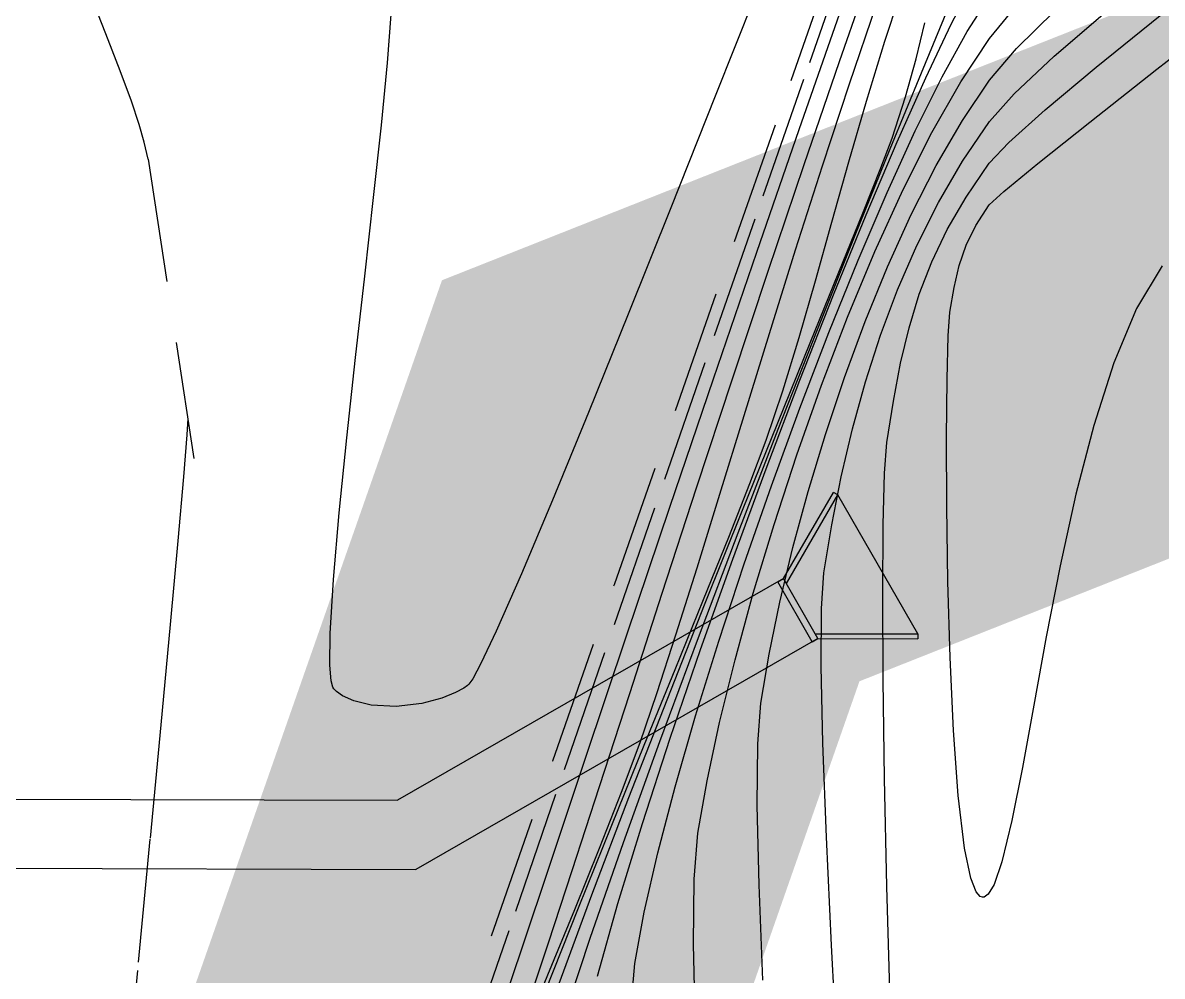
# Model space of a CAD drawing. Header units: feet. Extents: x 26064 to 27719, y 16802 to 28989.
# Drawn here: x 27527.29 to 27556.13, y 17944.27 to 17968.4 of the extents above; entities that cross this region are included whole.
import ezdxf

# ---------------------------------------------------------------- set-up
doc = ezdxf.new("R2010")
doc.units = ezdxf.units.FT
doc.header["$LTSCALE"] = 50
doc.header["$MEASUREMENT"] = 0
doc.linetypes.add('HIDDEN', pattern=[0.375, 0.25, -0.125])
doc.linetypes.add('HIDN25', pattern=[0.0938, 0.0625, -0.0313])
for name, color, linetype in [('CONT-MJR', 160, 'HIDDEN'), ('CONT-MNR', 55, 'HIDN25'), ('SD-OUTER-PRIVATE', 6, 'Continuous'), ('SD-STRUCTURE-PRIVATE', 6, 'Continuous'), ('SILT_FENCE', 1, 'HIDDEN')]:
    doc.layers.add(name, color=color, linetype=linetype)

msp = doc.modelspace()

# ---------------------------------------------------------------- linework, layer by layer
at = {"layer": 'CONT-MJR', "color": 7, "extrusion": (0.943985, -0.329988, 0)}
msp.add_line((27546.93619, 17965.70293, 635), (27547.96646, 17968.65016, 635), dxfattribs=at)
at = {"layer": 'CONT-MJR', "color": 7, "extrusion": (0.923174, -0.384381, 0)}
msp.add_line((27550.03335, 17967.13605, 630), (27550.7057, 17968.75083, 630), dxfattribs=at)
at = {"layer": 'CONT-MJR', "color": 7, "extrusion": (0.651756, -0.758429, 0)}
msp.add_line((27553.39735, 17967.55567, 625), (27554.74644, 17968.71501, 625), dxfattribs=at)
at = {"layer": 'CONT-MJR', "color": 7, "extrusion": (-0.683484, 0.729965, 0)}
msp.add_line((27552.3836, 17966.60646, 625), (27553.39735, 17967.55567, 625), dxfattribs=at)
at = {"layer": 'CONT-MJR', "color": 7, "extrusion": (0.925154, -0.379593, 0)}
msp.add_line((27549.24278, 17965.20924, 630), (27550.03335, 17967.13605, 630), dxfattribs=at)
at = {"layer": 'CONT-MJR', "color": 7}
for p, q in [((27551.75531, 17965.90057, 625), (27552.3836, 17966.60646, 625)), ((27548.35886, 17963.02603, 630), (27549.24278, 17965.20924, 630)), ((27548.99727, 17960.49344, 625), (27549.42943, 17961.64557, 625)), ((27546.41056, 17958.11285, 630), (27547.40649, 17960.64202, 630)), ((27548.61816, 17959.31713, 625), (27548.99727, 17960.49344, 625)), ((27548.28878, 17958.12224, 625), (27548.61816, 17959.31713, 625)), ((27545.39594, 17955.49412, 630), (27546.41056, 17958.11285, 630)), ((27542.57911, 17952.91394, 635), (27543.66726, 17956.14241, 635)), ((27547.50453, 17953.57551, 625), (27547.56569, 17954.48199, 625)), ((27547.49865, 17952.11528, 625), (27547.50453, 17953.57551, 625)), ((27547.54234, 17950.16595, 625), (27547.49865, 17952.11528, 625)), ((27547.62987, 17947.79216, 625), (27547.54234, 17950.16595, 625)), ((27541.64845, 17945.23601, 630), (27542.4889, 17947.65678, 630)), ((27547.91356, 17942.02981, 625), (27547.75552, 17945.05857, 625))]:
    msp.add_line(p, q, dxfattribs=at)
at = {"layer": 'CONT-MJR', "color": 7, "extrusion": (0.827684, -0.561195, 0)}
msp.add_line((27551.0776, 17964.90103, 625), (27551.75531, 17965.90057, 625), dxfattribs=at)
at = {"layer": 'CONT-MJR', "color": 7, "extrusion": (0.945291, -0.326229, 0)}
msp.add_line((27545.86406, 17962.59629, 635), (27546.93619, 17965.70293, 635), dxfattribs=at)
at = {"layer": 'CONT-MJR', "color": 7, "extrusion": (0.863376, -0.504562, 0)}
msp.add_line((27550.46627, 17963.85496, 625), (27551.0776, 17964.90103, 625), dxfattribs=at)
at = {"layer": 'CONT-MJR', "color": 7, "extrusion": (0.892855, -0.450344, 0)}
msp.add_line((27549.91799, 17962.76794, 625), (27550.46627, 17963.85496, 625), dxfattribs=at)
at = {"layer": 'CONT-MJR', "color": 7, "extrusion": (0.928642, -0.370977, 0)}
msp.add_line((27547.40649, 17960.64202, 630), (27548.35886, 17963.02603, 630), dxfattribs=at)
at = {"layer": 'CONT-MJR', "color": 7, "extrusion": (0.9169, -0.399116, 0)}
msp.add_line((27549.42943, 17961.64557, 625), (27549.91799, 17962.76794, 625), dxfattribs=at)
at = {"layer": 'CONT-MJR', "color": 7, "extrusion": (0.946279, -0.323351, 0)}
msp.add_line((27544.76833, 17959.38965, 635), (27545.86406, 17962.59629, 635), dxfattribs=at)
at = {"layer": 'CONT-MJR', "color": 7, "extrusion": (0.947038, -0.32112, 0)}
msp.add_line((27543.66726, 17956.14241, 635), (27544.76833, 17959.38965, 635), dxfattribs=at)
at = {"layer": 'CONT-MJR', "color": 7, "extrusion": (0.973636, -0.228105, 0)}
msp.add_line((27548.0058, 17956.91436, 625), (27548.28878, 17958.12224, 625), dxfattribs=at)
at = {"layer": 'CONT-MJR', "color": 7, "extrusion": (0.981064, -0.193682, 0)}
msp.add_line((27547.76588, 17955.69908, 625), (27548.0058, 17956.91436, 625), dxfattribs=at)
at = {"layer": 'CONT-MJR', "color": 7, "extrusion": (0.934738, -0.355339, 0)}
msp.add_line((27544.38754, 17952.84145, 630), (27545.39594, 17955.49412, 630), dxfattribs=at)
at = {"layer": 'CONT-MJR', "color": 7, "extrusion": (0.986741, -0.162301, 0)}
msp.add_line((27547.56569, 17954.48199, 625), (27547.76588, 17955.69908, 625), dxfattribs=at)
at = {"layer": 'CONT-MJR', "color": 7, "extrusion": (0.948062, -0.318086, 0)}
msp.add_line((27541.52215, 17949.76365, 635), (27542.57911, 17952.91394, 635), dxfattribs=at)
at = {"layer": 'CONT-MJR', "color": 7, "extrusion": (0.937415, -0.348214, 0)}
msp.add_line((27543.41023, 17950.21047, 630), (27544.38754, 17952.84145, 630), dxfattribs=at)
at = {"layer": 'CONT-MJR', "color": 7, "extrusion": (0.940653, -0.339371, 0)}
msp.add_line((27542.4889, 17947.65678, 630), (27543.41023, 17950.21047, 630), dxfattribs=at)
at = {"layer": 'CONT-MJR', "color": 7, "extrusion": (0.948374, -0.317154, 0)}
msp.add_line((27540.51464, 17946.75093, 635), (27541.52215, 17949.76365, 635), dxfattribs=at)
at = {"layer": 'CONT-MJR', "color": 7, "extrusion": (0.998945, 0.045916, 0)}
msp.add_line((27547.75552, 17945.05857, 625), (27547.62987, 17947.79216, 625), dxfattribs=at)
at = {"layer": 'CONT-MJR', "color": 7, "extrusion": (0.948561, -0.316595, 0)}
msp.add_line((27539.57484, 17943.93517, 635), (27540.51464, 17946.75093, 635), dxfattribs=at)
at = {"layer": 'CONT-MJR', "color": 7, "extrusion": (0.949874, -0.312632, 0)}
msp.add_line((27540.91375, 17943.00378, 630), (27541.64845, 17945.23601, 630), dxfattribs=at)
at = {"layer": 'CONT-MNR', "color": 7}
for p, q in [((27546.73401, 17966.94362, 637), (27548.06395, 17970.73263, 637)), ((27547.20708, 17967.39948, 636), (27548.3151, 17970.54907, 636)), ((27545.96121, 17969.43888, 637), (27544.81654, 17966.54681, 637)), ((27549.10606, 17967.93546, 632), (27549.59777, 17969.41592, 632)), ((27529.44552, 17967.96985, 638), (27529.12772, 17968.78619, 638)), ((27551.75898, 17968.00708, 627), (27552.54466, 17968.95885, 627)), ((27536.51758, 17967.39164, 637), (27536.60854, 17968.61624, 637)), ((27552.43978, 17967.75395, 626), (27553.41491, 17968.7075, 626)), ((27529.75432, 17967.18382, 638), (27529.44552, 17967.96985, 638)), ((27536.36429, 17965.8154, 637), (27536.51758, 17967.39164, 637)), ((27547.52663, 17964.77871, 633), (27548.21059, 17966.86116, 633)), ((27548.19755, 17964.88293, 632), (27548.64117, 17966.41647, 632)), ((27552.98354, 17964.84256, 623), (27554.29414, 17965.8894, 623)), ((27549.56906, 17964.18226, 627), (27550.2957, 17965.62353, 627)), ((27530.42996, 17965.09313, 638), (27530.3595, 17965.38512, 638)), ((27548.6379, 17963.54154, 629), (27549.42134, 17965.38813, 629)), ((27530.46093, 17964.94762, 638), (27531.61836, 17957.37277, 638)), ((27546.84938, 17962.65682, 633), (27547.52663, 17964.77871, 633)), ((27544.7976, 17960.49077, 636), (27546.0279, 17964.02666, 636)), ((27548.43325, 17962.39736, 628), (27549.16618, 17964.11134, 628)), ((27550.68965, 17963.16775, 624), (27551.17004, 17963.99279, 624)), ((27551.41215, 17963.27436, 623), (27551.75165, 17963.79406, 623)), ((27551.16552, 17962.77253, 623), (27551.41215, 17963.27436, 623)), ((27550.98895, 17962.25885, 623), (27551.16552, 17962.77253, 623)), ((27548.16545, 17960.95316, 627), (27548.85634, 17962.61531, 627)), ((27556.13011, 17962.24828, 623), (27555.48032, 17961.17007, 623)), ((27535.71115, 17959.93057, 637), (27535.943, 17961.98949, 637)), ((27545.24054, 17959.36582, 634), (27546.15263, 17962.11278, 634)), ((27547.21887, 17960.30291, 631), (27547.94454, 17962.08733, 631)), ((27550.71359, 17960.48216, 623), (27550.75472, 17961.07701, 623)), ((27555.48032, 17961.17007, 623), (27554.90489, 17959.79794, 623)), ((27545.5444, 17958.46083, 633), (27546.18619, 17960.53701, 633)), ((27546.95617, 17958.64731, 628), (27547.69229, 17960.56412, 628)), ((27550.68394, 17959.38656, 623), (27550.71359, 17960.48216, 623)), ((27546.3965, 17958.27776, 631), (27547.21887, 17960.30291, 631)), ((27535.48925, 17957.90149, 637), (27535.71115, 17959.93057, 637)), ((27549.32648, 17958.82408, 624), (27549.50889, 17959.78487, 624)), ((27546.88094, 17957.4652, 627), (27547.50434, 17959.22629, 627)), ((27549.16021, 17957.7795, 624), (27549.32648, 17958.82408, 624)), ((27531.44864, 17957.96931, 638), (27531.47176, 17958.38258, 638)), ((27542.26138, 17954.18284, 637), (27543.8055, 17958.59058, 637)), ((27545.50202, 17956.06286, 631), (27546.3965, 17958.27776, 631)), ((27554.39625, 17958.20625, 623), (27553.94685, 17956.46935, 623)), ((27550.67469, 17956.16043, 623), (27550.66968, 17957.90704, 623)), ((27542.26378, 17953.17044, 636), (27543.53622, 17956.85197, 636)), ((27543.47388, 17953.96841, 634), (27544.34259, 17956.63255, 634)), ((27544.35434, 17954.60546, 633), (27544.93133, 17956.4698, 633)), ((27540.6965, 17956.32157, 637), (27539.90961, 17954.45319, 637)), ((27535.14763, 17954.31433, 637), (27535.29539, 17955.99762, 637)), ((27549.0553, 17953.92706, 624), (27549.06577, 17955.69705, 624)), ((27531.02183, 17953.16938, 638), (27531.21611, 17955.28655, 638)), ((27546.45285, 17953.74164, 626), (27546.78284, 17955.12144, 626)), ((27544.44082, 17952.53671, 629), (27545.25697, 17954.82597, 629)), ((27553.54912, 17954.66162, 623), (27553.1955, 17952.8574, 623)), ((27539.90961, 17954.45319, 637), (27539.27136, 17953.00085, 637)), ((27535.06404, 17952.94699, 637), (27535.14763, 17954.31433, 637)), ((27542.64954, 17951.42881, 634), (27543.47388, 17953.96841, 634)), ((27543.59503, 17951.26781, 631), (27544.56, 17953.70921, 631)), ((27546.18105, 17952.42261, 626), (27546.45285, 17953.74164, 626)), ((27530.78561, 17950.63655, 638), (27531.02183, 17953.16938, 638)), ((27535.05553, 17952.14469, 637), (27535.06404, 17952.94699, 637)), ((27539.27136, 17953.00085, 637), (27538.88503, 17952.18585, 637)), ((27541.00033, 17949.50632, 636), (27542.26378, 17953.17044, 636)), ((27553.1955, 17952.8574, 623), (27552.87845, 17951.13104, 623)), ((27543.67265, 17950.29208, 629), (27544.44082, 17952.53671, 629)), ((27545.97117, 17951.18449, 626), (27546.18105, 17952.42261, 626)), ((27550.84438, 17950.48642, 623), (27550.75815, 17952.33328, 623)), ((27535.08925, 17951.7451, 637), (27535.05553, 17952.14469, 637)), ((27549.10409, 17949.27804, 624), (27549.06832, 17951.76415, 624)), ((27535.16169, 17951.54164, 637), (27535.133, 17951.58639, 637)), ((27535.22771, 17951.47847, 637), (27535.16169, 17951.54164, 637)), ((27538.54351, 17951.62601, 637), (27538.44739, 17951.5636, 637)), ((27537.39041, 17951.17274, 637), (27536.73583, 17951.09669, 637)), ((27542.91317, 17950.18787, 633), (27543.33792, 17951.42296, 633)), ((27552.87845, 17951.13104, 623), (27552.59038, 17949.55692, 623)), ((27530.51502, 17947.76421, 638), (27530.78561, 17950.63655, 638)), ((27543.79745, 17949.05957, 628), (27544.31679, 17950.85858, 628)), ((27550.96547, 17948.83981, 623), (27550.84438, 17950.48642, 623)), ((27539.7659, 17945.9198, 636), (27541.00033, 17949.50632, 636)), ((27541.69454, 17946.32573, 631), (27542.63168, 17948.78966, 631)), ((27542.35294, 17946.11426, 629), (27542.97063, 17948.13646, 629)), ((27544.28289, 17946.72675, 627), (27544.37666, 17947.88698, 627)), ((27541.25842, 17945.95871, 633), (27541.88513, 17947.50756, 633)), ((27551.28372, 17946.75348, 623), (27551.12532, 17947.51028, 623)), ((27544.26323, 17945.08293, 627), (27544.28289, 17946.72675, 627)), ((27546.0163, 17944.17313, 626), (27545.92314, 17946.57881, 626)), ((27540.80819, 17943.92705, 631), (27541.69454, 17946.32573, 631)), ((27551.72606, 17946.3447, 623), (27551.62687, 17946.27463, 623)), ((27538.58053, 17942.47102, 636), (27539.7659, 17945.9198, 636)), ((27540.57998, 17944.30694, 633), (27541.25842, 17945.95871, 633)), ((27542.78214, 17944.58947, 628), (27543.01728, 17945.88931, 628)), ((27537.6363, 17940.97242, 637), (27539.14955, 17945.29562, 637)), ((27529.90094, 17941.30566, 638), (27530.21761, 17944.62853, 638)), ((27542.67414, 17943.38057, 628), (27542.78214, 17944.58947, 628)), ((27539.86735, 17942.57938, 633), (27540.57998, 17944.30694, 633))]:
    msp.add_line(p, q, dxfattribs=at)
at = {"layer": 'CONT-MNR', "color": 7, "extrusion": (0.943328, -0.331863, 0)}
msp.add_line((27547.9588, 17967.42612, 634), (27548.82265, 17969.88165, 634), dxfattribs=at)
at = {"layer": 'CONT-MNR', "color": 7, "extrusion": (0.887016, -0.461739, 0)}
msp.add_line((27550.78683, 17968.37182, 629), (27551.33254, 17969.42014, 629), dxfattribs=at)
at = {"layer": 'CONT-MNR', "color": 7, "extrusion": (0.838209, -0.545349, 0)}
msp.add_line((27551.18841, 17968.18054, 628), (27551.76082, 17969.06034, 628), dxfattribs=at)
at = {"layer": 'CONT-MNR', "color": 7, "extrusion": (0.946363, -0.323107, 0)}
msp.add_line((27548.21059, 17966.86116, 633), (27548.89393, 17968.86263, 633), dxfattribs=at)
at = {"layer": 'CONT-MNR', "color": 7, "extrusion": (-0.6159, 0.787824, 0)}
msp.add_line((27555.99521, 17967.2297, 623), (27558.03229, 17968.82223, 623), dxfattribs=at)
at = {"layer": 'CONT-MNR', "color": 7, "extrusion": (0.628919, -0.77747, 0)}
msp.add_line((27554.46151, 17967.28057, 624), (27556.07904, 17968.58904, 624), dxfattribs=at)
at = {"layer": 'CONT-MNR', "color": 7, "extrusion": (0.971521, -0.236953, 0)}
msp.add_line((27549.89802, 17967.4935, 631), (27550.11986, 17968.40306, 631), dxfattribs=at)
at = {"layer": 'CONT-MNR', "color": 7, "extrusion": (0.903871, -0.427806, 0)}
msp.add_line((27550.1437, 17967.01302, 629), (27550.78683, 17968.37182, 629), dxfattribs=at)
at = {"layer": 'CONT-MNR', "color": 7, "extrusion": (0.956219, -0.292652, 0)}
msp.add_line((27548.64117, 17966.41647, 632), (27549.10606, 17967.93546, 632), dxfattribs=at)
at = {"layer": 'CONT-MNR', "color": 7, "extrusion": (0.874997, -0.484128, 0)}
msp.add_line((27550.5566, 17967.03863, 628), (27551.18841, 17968.18054, 628), dxfattribs=at)
at = {"layer": 'CONT-MNR', "color": 7, "extrusion": (0.832623, -0.553841, 0)}
msp.add_line((27551.02832, 17966.90864, 627), (27551.75898, 17968.00708, 627), dxfattribs=at)
at = {"layer": 'CONT-MNR', "color": 7, "extrusion": (0.760752, -0.649043, 0)}
msp.add_line((27551.75715, 17966.95383, 626), (27552.43978, 17967.75395, 626), dxfattribs=at)
at = {"layer": 'CONT-MNR', "color": 7, "extrusion": (0.943973, -0.330024, 0)}
msp.add_line((27546.0279, 17964.02666, 636), (27547.20708, 17967.39948, 636), dxfattribs=at)
at = {"layer": 'CONT-MNR', "color": 7, "extrusion": (0.945853, -0.324597, 0)}
msp.add_line((27547.06375, 17964.81803, 634), (27547.9588, 17967.42612, 634), dxfattribs=at)
at = {"layer": 'CONT-MNR', "color": 7, "extrusion": (0.964882, -0.262684, 0)}
msp.add_line((27549.63498, 17966.52732, 631), (27549.89802, 17967.4935, 631), dxfattribs=at)
at = {"layer": 'CONT-MNR', "color": 7, "extrusion": (0.937308, 0.348501, 0)}
msp.add_line((27530.03753, 17966.4221, 638), (27529.75432, 17967.18382, 638), dxfattribs=at)
at = {"layer": 'CONT-MNR', "color": 7, "extrusion": (0.895939, -0.444176, 0)}
msp.add_line((27549.87824, 17965.67033, 628), (27550.5566, 17967.03863, 628), dxfattribs=at)
at = {"layer": 'CONT-MNR', "color": 7, "extrusion": (-0.642224, 0.766517, 0)}
msp.add_line((27553.16902, 17966.19766, 624), (27554.46151, 17967.28057, 624), dxfattribs=at)
at = {"layer": 'CONT-MNR', "color": 7, "extrusion": (0.618889, -0.785479, 0)}
msp.add_line((27554.29414, 17965.8894, 623), (27555.99521, 17967.2297, 623), dxfattribs=at)
at = {"layer": 'CONT-MNR', "color": 7, "extrusion": (0.943651, -0.330943, 0)}
msp.add_line((27545.30545, 17962.87022, 637), (27546.73401, 17966.94362, 637), dxfattribs=at)
at = {"layer": 'CONT-MNR', "color": 7, "extrusion": (0.913771, -0.406231, 0)}
msp.add_line((27549.42134, 17965.38813, 629), (27550.1437, 17967.01302, 629), dxfattribs=at)
at = {"layer": 'CONT-MNR', "color": 7, "extrusion": (0.868746, -0.495259, 0)}
msp.add_line((27550.2957, 17965.62353, 627), (27551.02832, 17966.90864, 627), dxfattribs=at)
at = {"layer": 'CONT-MNR', "color": 7, "extrusion": (0.830006, -0.557754, 0)}
msp.add_line((27551.07096, 17965.9327, 626), (27551.75715, 17966.95383, 626), dxfattribs=at)
at = {"layer": 'CONT-MNR', "color": 7, "extrusion": (0.929243, -0.36947, 0)}
msp.add_line((27544.81654, 17966.54681, 637), (27543.69204, 17963.71861, 637), dxfattribs=at)
at = {"layer": 'CONT-MNR', "color": 7, "extrusion": (0.950749, -0.309962, 0)}
msp.add_line((27549.29555, 17965.48618, 631), (27549.63498, 17966.52732, 631), dxfattribs=at)
at = {"layer": 'CONT-MNR', "color": 7, "extrusion": (0.949453, 0.313909, 0)}
msp.add_line((27530.23455, 17965.8262, 638), (27530.03753, 17966.4221, 638), dxfattribs=at)
at = {"layer": 'CONT-MNR', "color": 7, "extrusion": (0.667022, -0.745038, 0)}
msp.add_line((27552.25015, 17965.37501, 624), (27553.16902, 17966.19766, 624), dxfattribs=at)
at = {"layer": 'CONT-MNR', "color": 7, "extrusion": (0.865215, -0.501402, 0)}
msp.add_line((27550.40946, 17964.79121, 626), (27551.07096, 17965.9327, 626), dxfattribs=at)
at = {"layer": 'CONT-MNR', "color": 7, "extrusion": (0.962137, 0.272565, 0)}
msp.add_line((27530.3595, 17965.38512, 638), (27530.23455, 17965.8262, 638), dxfattribs=at)
at = {"layer": 'CONT-MNR', "color": 7, "extrusion": (0.994239, -0.107183, 0)}
msp.add_line((27536.16674, 17963.98289, 637), (27536.36429, 17965.8154, 637), dxfattribs=at)
at = {"layer": 'CONT-MNR', "color": 7, "extrusion": (0.90961, -0.415463, 0)}
msp.add_line((27549.16618, 17964.11134, 628), (27549.87824, 17965.67033, 628), dxfattribs=at)
at = {"layer": 'CONT-MNR', "color": 7, "extrusion": (0.934485, -0.356003, 0)}
msp.add_line((27549.00746, 17964.72996, 631), (27549.29555, 17965.48618, 631), dxfattribs=at)
at = {"layer": 'CONT-MNR', "color": 7, "extrusion": (0.728188, -0.685377, 0)}
msp.add_line((27551.75348, 17964.84732, 624), (27552.25015, 17965.37501, 624), dxfattribs=at)
at = {"layer": 'CONT-MNR', "color": 7, "extrusion": (0.978089, 0.208185, 0)}
msp.add_line((27530.46093, 17964.94762, 638), (27530.42996, 17965.09313, 638), dxfattribs=at)
at = {"layer": 'CONT-MNR', "color": 7, "extrusion": (0.947693, -0.319182, 0)}
msp.add_line((27546.15263, 17962.11278, 634), (27547.06375, 17964.81803, 634), dxfattribs=at)
at = {"layer": 'CONT-MNR', "color": 7, "extrusion": (0.962774, -0.270306, 0)}
msp.add_line((27547.76966, 17963.35885, 632), (27548.19755, 17964.88293, 632), dxfattribs=at)
at = {"layer": 'CONT-MNR', "color": 7, "extrusion": (0.928879, -0.370382, 0)}
msp.add_line((27548.54893, 17963.58001, 631), (27549.00746, 17964.72996, 631), dxfattribs=at)
at = {"layer": 'CONT-MNR', "color": 7, "extrusion": (0.890887, -0.454225, 0)}
msp.add_line((27549.77636, 17963.5495, 626), (27550.40946, 17964.79121, 626), dxfattribs=at)
at = {"layer": 'CONT-MNR', "color": 7, "extrusion": (0.825864, -0.56387, 0)}
msp.add_line((27551.17004, 17963.99279, 624), (27551.75348, 17964.84732, 624), dxfattribs=at)
at = {"layer": 'CONT-MNR', "color": 7, "extrusion": (-0.635332, 0.772239, 0)}
msp.add_line((27552.11789, 17964.13037, 623), (27552.98354, 17964.84256, 623), dxfattribs=at)
at = {"layer": 'CONT-MNR', "color": 7, "extrusion": (0.910262, -0.414033, 0)}
msp.add_line((27548.85634, 17962.61531, 627), (27549.56906, 17964.18226, 627), dxfattribs=at)
at = {"layer": 'CONT-MNR', "color": 7, "extrusion": (0.99376, -0.111539, 0)}
msp.add_line((27535.943, 17961.98949, 637), (27536.16674, 17963.98289, 637), dxfattribs=at)
at = {"layer": 'CONT-MNR', "color": 7, "extrusion": (-0.676367, 0.736565, 0)}
msp.add_line((27551.75165, 17963.79406, 623), (27552.11789, 17964.13037, 623), dxfattribs=at)
at = {"layer": 'CONT-MNR', "color": 7, "extrusion": (0.928349, -0.37171, 0)}
msp.add_line((27543.69204, 17963.71861, 637), (27542.6134, 17961.02472, 637), dxfattribs=at)
at = {"layer": 'CONT-MNR', "color": 7, "extrusion": (0.926901, -0.375305, 0)}
msp.add_line((27547.94454, 17962.08733, 631), (27548.54893, 17963.58001, 631), dxfattribs=at)
at = {"layer": 'CONT-MNR', "color": 7, "extrusion": (0.962906, -0.269837, 0)}
msp.add_line((27547.35193, 17961.86822, 632), (27547.76966, 17963.35885, 632), dxfattribs=at)
at = {"layer": 'CONT-MNR', "color": 7, "extrusion": (0.925808, -0.377994, 0)}
msp.add_line((27547.81157, 17961.51764, 629), (27548.6379, 17963.54154, 629), dxfattribs=at)
at = {"layer": 'CONT-MNR', "color": 7, "extrusion": (0.91033, -0.413883, 0)}
msp.add_line((27549.1754, 17962.22768, 626), (27549.77636, 17963.5495, 626), dxfattribs=at)
at = {"layer": 'CONT-MNR', "color": 7, "extrusion": (0.901135, -0.433538, 0)}
msp.add_line((27550.29783, 17962.35332, 624), (27550.68965, 17963.16775, 624), dxfattribs=at)
at = {"layer": 'CONT-MNR', "color": 7, "extrusion": (0.943715, -0.330759, 0)}
msp.add_line((27543.8055, 17958.59058, 637), (27545.30545, 17962.87022, 637), dxfattribs=at)
at = {"layer": 'CONT-MNR', "color": 7, "extrusion": (0.954384, -0.298583, 0)}
msp.add_line((27546.18619, 17960.53701, 633), (27546.84938, 17962.65682, 633), dxfattribs=at)
at = {"layer": 'CONT-MNR', "color": 7, "extrusion": (0.927136, -0.374724, 0)}
msp.add_line((27547.69229, 17960.56412, 628), (27548.43325, 17962.39736, 628), dxfattribs=at)
at = {"layer": 'CONT-MNR', "color": 7, "extrusion": (0.925586, -0.378537, 0)}
msp.add_line((27548.61028, 17960.84589, 626), (27549.1754, 17962.22768, 626), dxfattribs=at)
at = {"layer": 'CONT-MNR', "color": 7, "extrusion": (0.932843, -0.360283, 0)}
msp.add_line((27549.98008, 17961.53061, 624), (27550.29783, 17962.35332, 624), dxfattribs=at)
at = {"layer": 'CONT-MNR', "color": 7, "extrusion": (0.973931, -0.226845, 0)}
msp.add_line((27550.85962, 17961.70358, 623), (27550.98895, 17962.25885, 623), dxfattribs=at)
at = {"layer": 'CONT-MNR', "color": 7, "extrusion": (0.960882, -0.27696, 0)}
msp.add_line((27546.93884, 17960.43505, 632), (27547.35193, 17961.86822, 632), dxfattribs=at)
at = {"layer": 'CONT-MNR', "color": 7, "extrusion": (0.986275, -0.165109, 0)}
msp.add_line((27550.75472, 17961.07701, 623), (27550.85962, 17961.70358, 623), dxfattribs=at)
at = {"layer": 'CONT-MNR', "color": 7, "extrusion": (0.930204, -0.367044, 0)}
msp.add_line((27546.96052, 17959.36082, 629), (27547.81157, 17961.51764, 629), dxfattribs=at)
at = {"layer": 'CONT-MNR', "color": 7, "extrusion": (0.956831, -0.290644, 0)}
msp.add_line((27549.72193, 17960.68076, 624), (27549.98008, 17961.53061, 624), dxfattribs=at)
at = {"layer": 'CONT-MNR', "color": 7, "extrusion": (0.927004, -0.375052, 0)}
msp.add_line((27542.6134, 17961.02472, 637), (27541.60633, 17958.53556, 637), dxfattribs=at)
at = {"layer": 'CONT-MNR', "color": 7, "extrusion": (0.933901, -0.357533, 0)}
msp.add_line((27547.50434, 17959.22629, 627), (27548.16545, 17960.95316, 627), dxfattribs=at)
at = {"layer": 'CONT-MNR', "color": 7, "extrusion": (0.937964, -0.346733, 0)}
msp.add_line((27548.08475, 17959.42424, 626), (27548.61028, 17960.84589, 626), dxfattribs=at)
at = {"layer": 'CONT-MNR', "color": 7, "extrusion": (0.944841, -0.327529, 0)}
msp.add_line((27543.53622, 17956.85197, 636), (27544.7976, 17960.49077, 636), dxfattribs=at)
at = {"layer": 'CONT-MNR', "color": 7, "extrusion": (0.956158, -0.292853, 0)}
msp.add_line((27546.52483, 17959.08331, 632), (27546.93884, 17960.43505, 632), dxfattribs=at)
at = {"layer": 'CONT-MNR', "color": 7, "extrusion": (0.972871, -0.231346, 0)}
msp.add_line((27549.50889, 17959.78487, 624), (27549.72193, 17960.68076, 624), dxfattribs=at)
at = {"layer": 'CONT-MNR', "color": 7, "extrusion": (0.952546, -0.304394, 0)}
msp.add_line((27554.90489, 17959.79794, 623), (27554.39625, 17958.20625, 623), dxfattribs=at)
at = {"layer": 'CONT-MNR', "color": 7, "extrusion": (0.950044, -0.312116, 0)}
msp.add_line((27544.34259, 17956.63255, 634), (27545.24054, 17959.36582, 634), dxfattribs=at)
at = {"layer": 'CONT-MNR', "color": 7, "extrusion": (0.93418, -0.356801, 0)}
msp.add_line((27546.10293, 17957.11547, 629), (27546.96052, 17959.36082, 629), dxfattribs=at)
at = {"layer": 'CONT-MNR', "color": 7, "extrusion": (0.948332, -0.317279, 0)}
msp.add_line((27547.60252, 17957.98287, 626), (27548.08475, 17959.42424, 626), dxfattribs=at)
at = {"layer": 'CONT-MNR', "color": 7, "extrusion": (0.999954, -0.00964, 0)}
msp.add_line((27550.66968, 17957.90704, 623), (27550.68394, 17959.38656, 623), dxfattribs=at)
at = {"layer": 'CONT-MNR', "color": 7, "extrusion": (0.947527, -0.319677, 0)}
msp.add_line((27546.10436, 17957.83702, 632), (27546.52483, 17959.08331, 632), dxfattribs=at)
at = {"layer": 'CONT-MNR', "color": 7, "extrusion": (0.924945, -0.380101, 0)}
msp.add_line((27541.60633, 17958.53556, 637), (27540.6965, 17956.32157, 637), dxfattribs=at)
at = {"layer": 'CONT-MNR', "color": 7, "extrusion": (0.95572, -0.294279, 0)}
msp.add_line((27544.93133, 17956.4698, 633), (27545.5444, 17958.46083, 633), dxfattribs=at)
at = {"layer": 'CONT-MNR', "color": 7, "extrusion": (0.939173, -0.343445, 0)}
msp.add_line((27546.23771, 17956.68264, 628), (27546.95617, 17958.64731, 628), dxfattribs=at)
at = {"layer": 'CONT-MNR', "color": 7, "extrusion": (0.996575, -0.08269, 0)}
msp.add_line((27531.3609, 17956.91192, 638), (27531.44864, 17957.96931, 638), dxfattribs=at)
at = {"layer": 'CONT-MNR', "color": 7, "extrusion": (0.994856, -0.101303, 0)}
msp.add_line((27535.29539, 17955.99762, 637), (27535.48925, 17957.90149, 637), dxfattribs=at)
at = {"layer": 'CONT-MNR', "color": 7, "extrusion": (0.93641, -0.350907, 0)}
msp.add_line((27545.69458, 17956.74351, 632), (27546.10436, 17957.83702, 632), dxfattribs=at)
at = {"layer": 'CONT-MNR', "color": 7, "extrusion": (0.957291, -0.289126, 0)}
msp.add_line((27547.1673, 17956.54189, 626), (27547.60252, 17957.98287, 626), dxfattribs=at)
at = {"layer": 'CONT-MNR', "color": 7, "extrusion": (0.997045, -0.076814, 0)}
msp.add_line((27549.10049, 17957.00443, 624), (27549.16021, 17957.7795, 624), dxfattribs=at)
at = {"layer": 'CONT-MNR', "color": 7, "extrusion": (0.950369, -0.311125, 0)}
msp.add_line((27546.30318, 17955.70036, 627), (27546.88094, 17957.4652, 627), dxfattribs=at)
at = {"layer": 'CONT-MNR', "color": 7, "extrusion": (0.938016, -0.346592, 0)}
msp.add_line((27545.25697, 17954.82597, 629), (27546.10293, 17957.11547, 629), dxfattribs=at)
at = {"layer": 'CONT-MNR', "color": 7, "extrusion": (0.999648, -0.026548, 0)}
msp.add_line((27549.06577, 17955.69705, 624), (27549.10049, 17957.00443, 624), dxfattribs=at)
at = {"layer": 'CONT-MNR', "color": 7, "extrusion": (0.996056, -0.08873, 0)}
msp.add_line((27531.21611, 17955.28655, 638), (27531.3609, 17956.91192, 638), dxfattribs=at)
at = {"layer": 'CONT-MNR', "color": 7, "extrusion": (0.930496, -0.366302, 0)}
msp.add_line((27545.1601, 17955.38581, 632), (27545.69458, 17956.74351, 632), dxfattribs=at)
at = {"layer": 'CONT-MNR', "color": 7, "extrusion": (0.944444, -0.328673, 0)}
msp.add_line((27545.54977, 17954.70582, 628), (27546.23771, 17956.68264, 628), dxfattribs=at)
at = {"layer": 'CONT-MNR', "color": 7, "extrusion": (0.965268, -0.261262, 0)}
msp.add_line((27546.78284, 17955.12144, 626), (27547.1673, 17956.54189, 626), dxfattribs=at)
at = {"layer": 'CONT-MNR', "color": 7, "extrusion": (0.976641, -0.214876, 0)}
msp.add_line((27553.94685, 17956.46935, 623), (27553.54912, 17954.66162, 623), dxfattribs=at)
at = {"layer": 'CONT-MNR', "color": 7, "extrusion": (0.99989, 0.01486, 0)}
msp.add_line((27550.70289, 17954.26356, 623), (27550.67469, 17956.16043, 623), dxfattribs=at)
at = {"layer": 'CONT-MNR', "color": 7, "extrusion": (0.928401, -0.371581, 0)}
msp.add_line((27544.56, 17953.70921, 631), (27545.50202, 17956.06286, 631), dxfattribs=at)
at = {"layer": 'CONT-MNR', "color": 7, "extrusion": (0.957407, -0.28874, 0)}
msp.add_line((27545.77899, 17953.96226, 627), (27546.30318, 17955.70036, 627), dxfattribs=at)
at = {"layer": 'CONT-MNR', "color": 7, "extrusion": (0.92746, -0.373923, 0)}
msp.add_line((27544.5219, 17953.80283, 632), (27545.1601, 17955.38581, 632), dxfattribs=at)
at = {"layer": 'CONT-MNR', "color": 7, "extrusion": (0.949627, -0.313383, 0)}
msp.add_line((27544.90518, 17952.75257, 628), (27545.54977, 17954.70582, 628), dxfattribs=at)
at = {"layer": 'CONT-MNR', "color": 7, "extrusion": (0.953911, -0.300091, 0)}
msp.add_line((27543.82076, 17952.90934, 633), (27544.35434, 17954.60546, 633), dxfattribs=at)
at = {"layer": 'CONT-MNR', "color": 7, "extrusion": (0.943801, -0.330513, 0)}
msp.add_line((27540.70032, 17949.72514, 637), (27542.26138, 17954.18284, 637), dxfattribs=at)
at = {"layer": 'CONT-MNR', "color": 7, "extrusion": (0.99959, 0.028617, 0)}
msp.add_line((27550.75815, 17952.33328, 623), (27550.70289, 17954.26356, 623), dxfattribs=at)
at = {"layer": 'CONT-MNR', "color": 7, "extrusion": (0.926069, -0.377355, 0)}
msp.add_line((27543.80092, 17952.03349, 632), (27544.5219, 17953.80283, 632), dxfattribs=at)
at = {"layer": 'CONT-MNR', "color": 7, "extrusion": (0.964141, -0.26539, 0)}
msp.add_line((27545.31632, 17952.28139, 627), (27545.77899, 17953.96226, 627), dxfattribs=at)
at = {"layer": 'CONT-MNR', "color": 7, "extrusion": (0.999982, 0.00602, 0)}
msp.add_line((27549.06832, 17951.76415, 624), (27549.0553, 17953.92706, 624), dxfattribs=at)
at = {"layer": 'CONT-MNR', "color": 7, "extrusion": (0.951078, -0.30895, 0)}
msp.add_line((27543.33792, 17951.42296, 633), (27543.82076, 17952.90934, 633), dxfattribs=at)
at = {"layer": 'CONT-MNR', "color": 7, "extrusion": (0.954979, -0.296674, 0)}
msp.add_line((27544.31679, 17950.85858, 628), (27544.90518, 17952.75257, 628), dxfattribs=at)
at = {"layer": 'CONT-MNR', "color": 7, "extrusion": (0.879344, -0.476187, 0)}
msp.add_line((27538.88503, 17952.18585, 637), (27538.67642, 17951.80061, 637), dxfattribs=at)
at = {"layer": 'CONT-MNR', "color": 7, "extrusion": (0.925779, -0.378066, 0)}
msp.add_line((27543.01816, 17950.1167, 632), (27543.80092, 17952.03349, 632), dxfattribs=at)
at = {"layer": 'CONT-MNR', "color": 7, "extrusion": (0.970863, -0.239637, 0)}
msp.add_line((27544.92308, 17950.68823, 627), (27545.31632, 17952.28139, 627), dxfattribs=at)
at = {"layer": 'CONT-MNR', "color": 7, "extrusion": (0.964036, 0.265773, 0)}
msp.add_line((27535.133, 17951.58639, 637), (27535.08925, 17951.7451, 637), dxfattribs=at)
at = {"layer": 'CONT-MNR', "color": 7, "extrusion": (0.822409, -0.568897, 0)}
msp.add_line((27538.67642, 17951.80061, 637), (27538.57906, 17951.65987, 637), dxfattribs=at)
at = {"layer": 'CONT-MNR', "color": 7, "extrusion": (0.585313, 0.810808, 0)}
msp.add_line((27535.38205, 17951.36706, 637), (27535.22771, 17951.47847, 637), dxfattribs=at)
at = {"layer": 'CONT-MNR', "color": 7, "extrusion": (-0.479276, 0.877664, 0)}
msp.add_line((27538.44739, 17951.5636, 637), (27538.23908, 17951.44985, 637), dxfattribs=at)
at = {"layer": 'CONT-MNR', "color": 7, "extrusion": (0.689696, -0.724099, 0)}
msp.add_line((27538.57906, 17951.65987, 637), (27538.54351, 17951.62601, 637), dxfattribs=at)
at = {"layer": 'CONT-MNR', "color": 7, "extrusion": (-0.422197, -0.906504, 0)}
msp.add_line((27535.66227, 17951.23655, 637), (27535.38205, 17951.36706, 637), dxfattribs=at)
at = {"layer": 'CONT-MNR', "color": 7, "extrusion": (-0.235196, -0.971948, 0)}
msp.add_line((27536.10719, 17951.12888, 637), (27535.66227, 17951.23655, 637), dxfattribs=at)
at = {"layer": 'CONT-MNR', "color": 7, "extrusion": (0.258869, -0.965912, 0)}
msp.add_line((27537.89346, 17951.30756, 637), (27537.39041, 17951.17274, 637), dxfattribs=at)
at = {"layer": 'CONT-MNR', "color": 7, "extrusion": (0.380689, -0.924703, 0)}
msp.add_line((27538.23908, 17951.44985, 637), (27537.89346, 17951.30756, 637), dxfattribs=at)
at = {"layer": 'CONT-MNR', "color": 7, "extrusion": (0.951271, -0.308356, 0)}
msp.add_line((27541.88465, 17949.06917, 634), (27542.64954, 17951.42881, 634), dxfattribs=at)
at = {"layer": 'CONT-MNR', "color": 7, "extrusion": (0.932053, -0.362322, 0)}
msp.add_line((27542.63168, 17948.78966, 631), (27543.59503, 17951.26781, 631), dxfattribs=at)
at = {"layer": 'CONT-MNR', "color": 7, "extrusion": (0.997189, -0.074927, 0)}
msp.add_line((27545.89341, 17950.14958, 626), (27545.97117, 17951.18449, 626), dxfattribs=at)
at = {"layer": 'CONT-MNR', "color": 7, "extrusion": (-0.05115, -0.998691, 0)}
msp.add_line((27536.73583, 17951.09669, 637), (27536.10719, 17951.12888, 637), dxfattribs=at)
at = {"layer": 'CONT-MNR', "color": 7, "extrusion": (0.97783, -0.209403, 0)}
msp.add_line((27544.60721, 17949.21326, 627), (27544.92308, 17950.68823, 627), dxfattribs=at)
at = {"layer": 'CONT-MNR', "color": 7, "extrusion": (0.926337, -0.376696, 0)}
msp.add_line((27542.19455, 17948.09138, 632), (27543.01816, 17950.1167, 632), dxfattribs=at)
at = {"layer": 'CONT-MNR', "color": 7, "extrusion": (0.93693, -0.349518, 0)}
msp.add_line((27542.44256, 17948.92633, 633), (27542.91317, 17950.18787, 633), dxfattribs=at)
at = {"layer": 'CONT-MNR', "color": 7, "extrusion": (0.950847, -0.309662, 0)}
msp.add_line((27542.97063, 17948.13646, 629), (27543.67265, 17950.29208, 629), dxfattribs=at)
at = {"layer": 'CONT-MNR', "color": 7, "extrusion": (0.999962, -0.008748, 0)}
msp.add_line((27545.87979, 17948.59266, 626), (27545.89341, 17950.14958, 626), dxfattribs=at)
at = {"layer": 'CONT-MNR', "color": 7, "extrusion": (0.943829, -0.330433, 0)}
msp.add_line((27539.14955, 17945.29562, 637), (27540.70032, 17949.72514, 637), dxfattribs=at)
at = {"layer": 'CONT-MNR', "color": 7, "extrusion": (0.980982, -0.194101, 0)}
msp.add_line((27552.59038, 17949.55692, 623), (27552.32375, 17948.20938, 623), dxfattribs=at)
at = {"layer": 'CONT-MNR', "color": 7, "extrusion": (0.985224, -0.171269, 0)}
msp.add_line((27544.37666, 17947.88698, 627), (27544.60721, 17949.21326, 627), dxfattribs=at)
at = {"layer": 'CONT-MNR', "color": 7, "extrusion": (0.999778, 0.021082, 0)}
msp.add_line((27549.16186, 17946.53843, 624), (27549.10409, 17949.27804, 624), dxfattribs=at)
at = {"layer": 'CONT-MNR', "color": 7, "extrusion": (0.951044, -0.309055, 0)}
msp.add_line((27541.19435, 17946.94492, 634), (27541.88465, 17949.06917, 634), dxfattribs=at)
at = {"layer": 'CONT-MNR', "color": 7, "extrusion": (0.930739, -0.365684, 0)}
msp.add_line((27541.88513, 17947.50756, 633), (27542.44256, 17948.92633, 633), dxfattribs=at)
at = {"layer": 'CONT-MNR', "color": 7, "extrusion": (0.9673, -0.253636, 0)}
msp.add_line((27543.36, 17947.39124, 628), (27543.79745, 17949.05957, 628), dxfattribs=at)
at = {"layer": 'CONT-MNR', "color": 7, "extrusion": (0.999768, 0.021522, 0)}
msp.add_line((27545.92314, 17946.57881, 626), (27545.87979, 17948.59266, 626), dxfattribs=at)
at = {"layer": 'CONT-MNR', "color": 7, "extrusion": (0.99285, 0.119371, 0)}
msp.add_line((27551.12532, 17947.51028, 623), (27550.96547, 17948.83981, 623), dxfattribs=at)
at = {"layer": 'CONT-MNR', "color": 7, "extrusion": (0.927637, -0.373484, 0)}
msp.add_line((27541.35108, 17945.99642, 632), (27542.19455, 17948.09138, 632), dxfattribs=at)
at = {"layer": 'CONT-MNR', "color": 7, "extrusion": (0.972055, -0.234752, 0)}
msp.add_line((27552.32375, 17948.20938, 623), (27552.071, 17947.16278, 623), dxfattribs=at)
at = {"layer": 'CONT-MNR', "color": 7, "extrusion": (0.995532, -0.094423, 0)}
msp.add_line((27530.21761, 17944.62853, 638), (27530.51502, 17947.76421, 638), dxfattribs=at)
at = {"layer": 'CONT-MNR', "color": 7, "extrusion": (0.97494, -0.222466, 0)}
msp.add_line((27543.01728, 17945.88931, 628), (27543.36, 17947.39124, 628), dxfattribs=at)
at = {"layer": 'CONT-MNR', "color": 7, "extrusion": (0.945105, -0.326766, 0)}
msp.add_line((27552.071, 17947.16278, 623), (27551.8737, 17946.59215, 623), dxfattribs=at)
at = {"layer": 'CONT-MNR', "color": 7, "extrusion": (0.950307, -0.311314, 0)}
msp.add_line((27540.59373, 17945.11148, 634), (27541.19435, 17946.94492, 634), dxfattribs=at)
at = {"layer": 'CONT-MNR', "color": 7, "extrusion": (0.930147, 0.367188, 0)}
msp.add_line((27551.42164, 17946.40411, 623), (27551.28372, 17946.75348, 623), dxfattribs=at)
at = {"layer": 'CONT-MNR', "color": 7, "extrusion": (0.858748, -0.512399, 0)}
msp.add_line((27551.8737, 17946.59215, 623), (27551.72606, 17946.3447, 623), dxfattribs=at)
at = {"layer": 'CONT-MNR', "color": 7, "extrusion": (0.999635, 0.027021, 0)}
msp.add_line((27549.24088, 17943.61502, 624), (27549.16186, 17946.53843, 624), dxfattribs=at)
at = {"layer": 'CONT-MNR', "color": 7, "extrusion": (0.749613, 0.661876, 0)}
msp.add_line((27551.52315, 17946.28914, 623), (27551.42164, 17946.40411, 623), dxfattribs=at)
at = {"layer": 'CONT-MNR', "color": 7, "extrusion": (-0.338093, -0.941113, 0)}
msp.add_line((27551.57688, 17946.26984, 623), (27551.52315, 17946.28914, 623), dxfattribs=at)
at = {"layer": 'CONT-MNR', "color": 7, "extrusion": (0.095293, -0.995449, 0)}
msp.add_line((27551.62687, 17946.27463, 623), (27551.57688, 17946.26984, 623), dxfattribs=at)
at = {"layer": 'CONT-MNR', "color": 7, "extrusion": (0.929664, -0.36841, 0)}
msp.add_line((27540.50872, 17943.87074, 632), (27541.35108, 17945.99642, 632), dxfattribs=at)
at = {"layer": 'CONT-MNR', "color": 7, "extrusion": (0.963134, -0.269022, 0)}
msp.add_line((27541.83776, 17944.26985, 629), (27542.35294, 17946.11426, 629), dxfattribs=at)
at = {"layer": 'CONT-MNR', "color": 7, "extrusion": (0.948666, -0.31628, 0)}
msp.add_line((27540.0979, 17943.62427, 634), (27540.59373, 17945.11148, 634), dxfattribs=at)
at = {"layer": 'CONT-MNR', "color": 7, "extrusion": (0.999757, 0.022037, 0)}
msp.add_line((27544.30869, 17943.02023, 627), (27544.26323, 17945.08293, 627), dxfattribs=at)
at = {"layer": 'SD-OUTER-PRIVATE', "color": 7}
for p, q in [((27546.5431, 17954.33259), (27536.77105, 17948.72594)), ((27547.41399, 17952.81467), (27537.23521, 17946.97468)), ((27253.91264, 17949.49251), (27536.77105, 17948.72594)), ((27253.90754, 17947.74251), (27537.23521, 17946.97468))]:
    msp.add_line(p, q, dxfattribs=at)
at = {"layer": 'SD-STRUCTURE-PRIVATE', "color": 7}
for p, q in [((27546.5431, 17954.33259), (27547.81204, 17956.51676)), ((27546.61493, 17954.20739), (27547.92006, 17956.45386)), ((27547.91994, 17956.45408), (27547.81204, 17956.51676)), ((27549.94035, 17952.93261), (27547.91994, 17956.45408)), ((27546.39854, 17954.24964), (27546.5431, 17954.33259)), ((27547.26943, 17952.73173), (27546.39854, 17954.24964)), ((27547.41399, 17952.81467), (27546.5431, 17954.33259)), ((27547.34216, 17952.93987), (27549.94023, 17952.93283)), ((27549.94023, 17952.93283), (27549.93989, 17952.80783)), ((27547.26943, 17952.73173), (27547.41399, 17952.81467)), ((27547.41399, 17952.81467), (27549.93989, 17952.80783))]:
    msp.add_line(p, q, dxfattribs=at)
at = {"layer": 'SILT_FENCE', "color": 3, "linetype": 'Continuous', "flags": 128}
msp.add_lwpolyline([(26250.44337, 18011.00838, 13.33333, 13.33333, 0), (27572.16596, 18007.42643, 13.33, 13.33, 0), (27589.20602, 18008.76923, 13.33, 13.33, 0), (27594.52098, 18012.59785, 13.33, 13.33, 0), (27606.82988, 18020.78484, 13.33, 13.33, 0), (27616.60755, 18014.97951, 13.33, 13.33, 0), (27624.71846, 17999.8173, 13.33, 13.33, 0), (27612.98505, 17986.0807, 13.33, 13.33, 0), (27589.97533, 17973.25929, 13.33, 13.33, 0), (27570.73764, 17967.72847, 13.33, 13.33, 0), (27543.18192, 17956.81055, 13.33, 13.33, 0), (27543.18192, 17956.81055, 13.33, 13.33, 0), (27543.18192, 17956.81055, 13.33, 13.33, 0), (27541.77031, 17952.78057, 13.33, 13.33, 0), (27539.68002, 17946.81082, 13.33, 13.33, 0), (27536.87105, 17938.78592, 13.33, 13.33, 0), (27533.53572, 17929.25579, 13.33, 13.33, 0), (27526.85733, 17911.67789, 13.33, 13.33, 0)], format="xyseb", dxfattribs=at)

doc.saveas('drawing.dxf')
